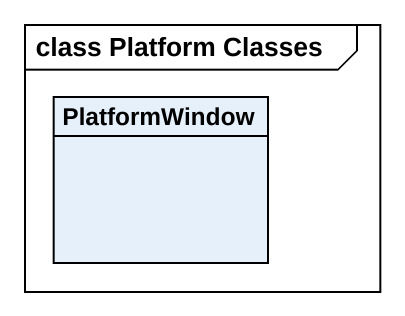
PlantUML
@startuml
mainframe class Platform Classes
hide circle
hide empty members
class PlatformWindow
@enduml
